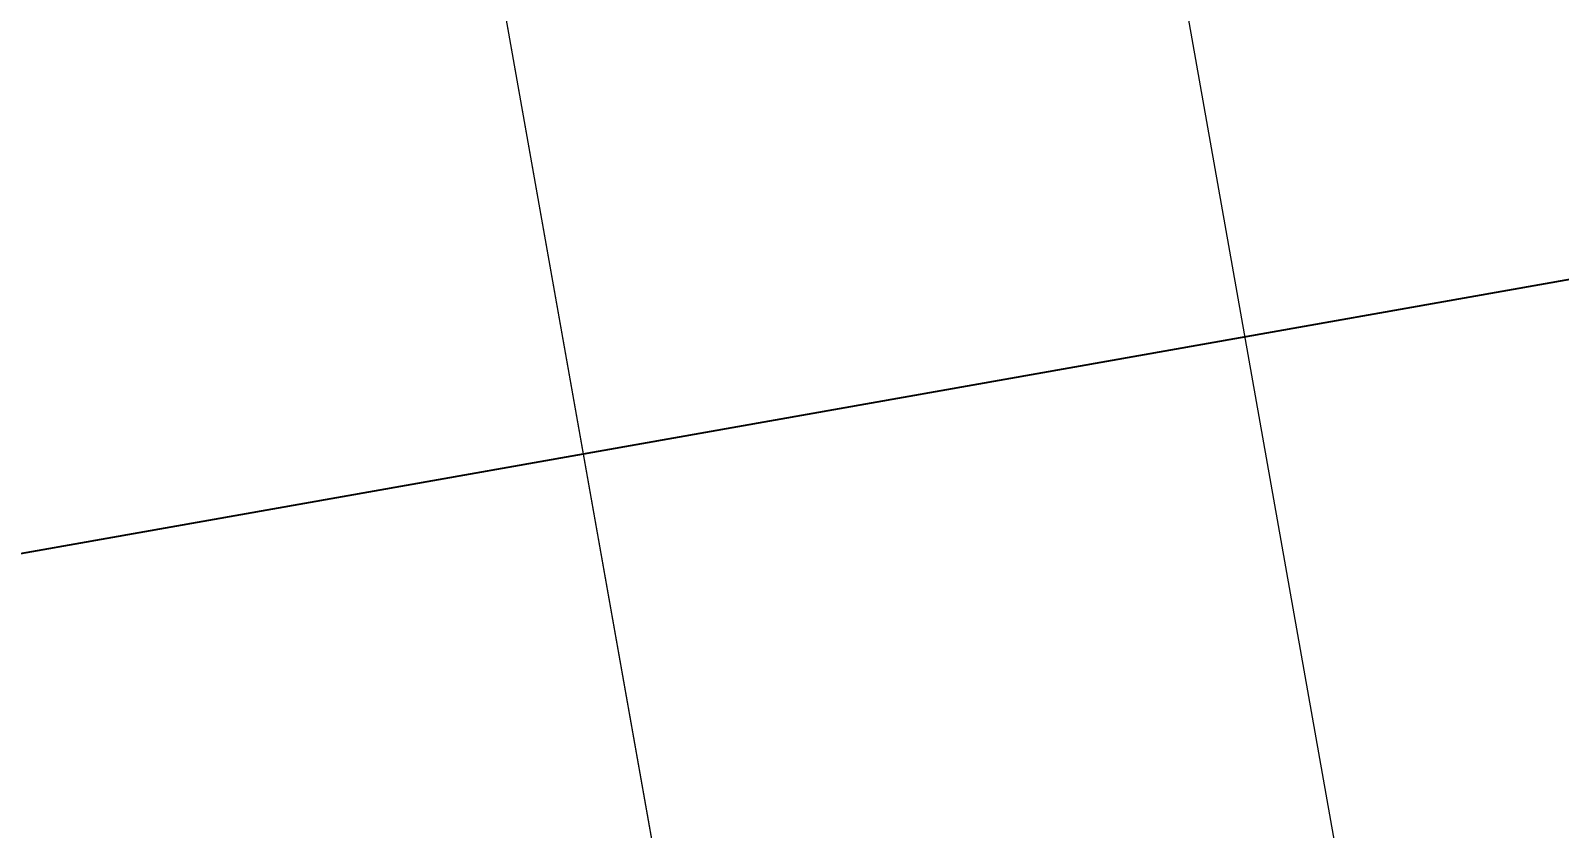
# Model space of a CAD drawing. Header units: millimetres. Extents: x -65527 to 8894748, y -37603 to 223697.
# Drawn here: x -29323.624 to -29319.187, y 101542.14 to 101544.457 of the extents above; entities that cross this region are included whole.
import ezdxf
from ezdxf import colors
from ezdxf.entities.mleader import LeaderData, LeaderLine
from ezdxf.math import Vec2, Vec3

# ---------------------------------------------------------------- set-up
doc = ezdxf.new("R2010")
doc.units = ezdxf.units.MM
doc.header["$LTSCALE"] = 10
doc.layers.add('АР_Перегородки витражные', color=152, linetype='Continuous', lineweight=13)
doc.layers.add('Архитектура', color=251, linetype='Continuous')
doc.styles.add('ISOCPEUR', font='isocpeur.ttf', dxfattribs={"width": 0.7})

# ---------------------------------------------------------------- blocks, each defined once
blk = doc.blocks.new('стойка витр.')
at = {"lineweight": 0, "ltscale": 100, "transparency": 33554687}
blk.add_lwpolyline([(-3.9536, -35.6512), (88.6152, -0.5483), (89.1814, 0.7095), (67.1847, 58.7163)], dxfattribs=at)
blk.add_lwpolyline([(63.8118, 56.2637), (85.0735, 0.1949), (10.6309, -28.0344), (-10.6309, 28.0344)], close=True, dxfattribs=at)
blk = doc.blocks.new('A$Cae753e6d')
at = {"color": 5, "lineweight": 0, "ltscale": 100, "transparency": 33554687}
blk.add_lwpolyline([(19.9177, -54.7303), (0.9417, 42.435), (-0.2025, 43.2054), (-61.0897, 31.3143)], dxfattribs=at)
blk.add_lwpolyline([(-59.2415, 27.5758), (-0.3886, 39.0696), (14.8717, -39.0696), (-43.9812, -50.5633)], close=True, dxfattribs=at)
at = {"layer": 'АР_Перегородки витражные', "rotation": 80.28340479355269}
blk.add_blockref('стойка витр.', (-14.5548, -44.8164), dxfattribs=at)
blk = doc.blocks.new('A$Cec9b444d')
at = {"color": 241, "ltscale": 100, "true_color": 0xf7abae, "rotation": 359}
blk.add_blockref('A$Cae753e6d', (-263.6037, -6176.9291), dxfattribs=at)
blk = doc.blocks.new('_DOTSMALL')
at = {"color": 0, "linetype": 'ByBlock', "const_width": 0.5}
blk.add_lwpolyline([(-0.0625, 0, 1), (0.0625, 0, 1)], format="xyb", close=True, dxfattribs=at)

msp = doc.modelspace()

# ---------------------------------------------------------------- linework, layer by layer
at = {"layer": 'Архитектура', "lineweight": 25, "transparency": 33554684}
msp.add_lwpolyline([(-29327.4816, 101541.2694), (-29326.6914, 101542.4), (-29304.0721, 101546.409), (-29302.9415, 101545.6188), (-29297.7497, 101516.3263)], dxfattribs=at)
msp.add_lwpolyline([(-29327.4816, 101541.2694), (-29326.6914, 101542.4), (-29304.0721, 101546.409), (-29302.9415, 101545.6188), (-29297.7497, 101516.3263)], dxfattribs=at)
msp.add_lwpolyline([(-29327.4816, 101541.2694), (-29326.6914, 101542.4), (-29304.0721, 101546.409), (-29302.9415, 101545.6188), (-29297.7497, 101516.3263)], dxfattribs=at)
msp.add_lwpolyline([(-29327.4816, 101541.2694), (-29326.6914, 101542.4), (-29304.0721, 101546.409), (-29302.9415, 101545.6188), (-29297.7497, 101516.3263)], dxfattribs=at)
msp.add_lwpolyline([(-29327.4816, 101541.2694), (-29326.6914, 101542.4), (-29304.0721, 101546.409), (-29302.9415, 101545.6188), (-29297.7497, 101516.3263)], dxfattribs=at)
msp.add_lwpolyline([(-29327.4816, 101541.2694), (-29326.6914, 101542.4), (-29304.0721, 101546.409), (-29302.9415, 101545.6188), (-29297.7497, 101516.3263)], dxfattribs=at)
msp.add_lwpolyline([(-29327.4816, 101541.2694), (-29326.6914, 101542.4), (-29304.0721, 101546.409), (-29302.9415, 101545.6188), (-29297.7497, 101516.3263)], dxfattribs=at)
msp.add_lwpolyline([(-29327.4816, 101541.2694), (-29326.6914, 101542.4), (-29304.0721, 101546.409), (-29302.9415, 101545.6188), (-29297.7497, 101516.3263)], dxfattribs=at)
msp.add_lwpolyline([(-29327.4816, 101541.2694), (-29326.6914, 101542.4), (-29304.0721, 101546.409), (-29302.9415, 101545.6188), (-29297.7497, 101516.3263)], dxfattribs=at)
msp.add_lwpolyline([(-29327.4816, 101541.2694), (-29326.6914, 101542.4), (-29304.0721, 101546.409), (-29302.9415, 101545.6188), (-29297.7497, 101516.3263)], dxfattribs=at)
msp.add_lwpolyline([(-29327.4816, 101541.2694), (-29326.6914, 101542.4), (-29304.0721, 101546.409), (-29302.9415, 101545.6188), (-29297.7497, 101516.3263)], dxfattribs=at)
msp.add_lwpolyline([(-29327.4816, 101541.2694), (-29326.6914, 101542.4), (-29304.0721, 101546.409), (-29302.9415, 101545.6188), (-29297.7497, 101516.3263)], dxfattribs=at)
msp.add_lwpolyline([(-29327.4816, 101541.2694), (-29326.6914, 101542.4), (-29304.0721, 101546.409), (-29302.9415, 101545.6188), (-29297.7497, 101516.3263)], dxfattribs=at)
msp.add_lwpolyline([(-29327.4816, 101541.2694), (-29326.6914, 101542.4), (-29304.0721, 101546.409), (-29302.9415, 101545.6188), (-29297.7497, 101516.3263)], dxfattribs=at)
msp.add_lwpolyline([(-29327.4816, 101541.2694), (-29326.6914, 101542.4), (-29304.0721, 101546.409), (-29302.9415, 101545.6188), (-29297.7497, 101516.3263)], dxfattribs=at)
msp.add_lwpolyline([(-29327.4816, 101541.2694), (-29326.6914, 101542.4), (-29304.0721, 101546.409), (-29302.9415, 101545.6188), (-29297.7497, 101516.3263)], dxfattribs=at)
msp.add_lwpolyline([(-29327.4816, 101541.2694), (-29326.6914, 101542.4), (-29304.0721, 101546.409), (-29302.9415, 101545.6188), (-29297.7497, 101516.3263)], dxfattribs=at)
msp.add_lwpolyline([(-29327.4816, 101541.2694), (-29326.6914, 101542.4), (-29304.0721, 101546.409), (-29302.9415, 101545.6188), (-29297.7497, 101516.3263)], dxfattribs=at)
msp.add_lwpolyline([(-29327.4816, 101541.2694), (-29326.6914, 101542.4), (-29304.0721, 101546.409), (-29302.9415, 101545.6188), (-29297.7497, 101516.3263)], dxfattribs=at)
msp.add_lwpolyline([(-29327.4816, 101541.2694), (-29326.6914, 101542.4), (-29304.0721, 101546.409), (-29302.9415, 101545.6188), (-29297.7497, 101516.3263)], dxfattribs=at)
msp.add_lwpolyline([(-29327.4816, 101541.2694), (-29326.6914, 101542.4), (-29304.0721, 101546.409), (-29302.9415, 101545.6188), (-29297.7497, 101516.3263)], dxfattribs=at)
msp.add_lwpolyline([(-29327.4816, 101541.2694), (-29326.6914, 101542.4), (-29304.0721, 101546.409), (-29302.9415, 101545.6188), (-29297.7497, 101516.3263)], dxfattribs=at)
msp.add_lwpolyline([(-29327.4816, 101541.2694), (-29326.6914, 101542.4), (-29304.0721, 101546.409), (-29302.9415, 101545.6188), (-29297.7497, 101516.3263)], dxfattribs=at)
msp.add_lwpolyline([(-29327.4816, 101541.2694), (-29326.6914, 101542.4), (-29304.0721, 101546.409), (-29302.9415, 101545.6188), (-29297.7497, 101516.3263)], dxfattribs=at)
msp.add_lwpolyline([(-29327.4816, 101541.2694), (-29326.6914, 101542.4), (-29304.0721, 101546.409), (-29302.9415, 101545.6188), (-29297.7497, 101516.3263)], dxfattribs=at)
msp.add_lwpolyline([(-29327.4816, 101541.2694), (-29326.6914, 101542.4), (-29304.0721, 101546.409), (-29302.9415, 101545.6188), (-29297.7497, 101516.3263)], dxfattribs=at)
msp.add_lwpolyline([(-29327.4816, 101541.2694), (-29326.6914, 101542.4), (-29304.0721, 101546.409), (-29302.9415, 101545.6188), (-29297.7497, 101516.3263)], dxfattribs=at)
msp.add_lwpolyline([(-29327.4816, 101541.2694), (-29326.6914, 101542.4), (-29304.0721, 101546.409), (-29302.9415, 101545.6188), (-29297.7497, 101516.3263)], dxfattribs=at)
msp.add_lwpolyline([(-29327.4816, 101541.2694), (-29326.6914, 101542.4), (-29304.0721, 101546.409), (-29302.9415, 101545.6188), (-29297.7497, 101516.3263)], dxfattribs=at)
msp.add_lwpolyline([(-29327.4816, 101541.2694), (-29326.6914, 101542.4), (-29304.0721, 101546.409), (-29302.9415, 101545.6188), (-29297.7497, 101516.3263)], dxfattribs=at)
msp.add_lwpolyline([(-29327.4816, 101541.2694), (-29326.6914, 101542.4), (-29304.0721, 101546.409), (-29302.9415, 101545.6188), (-29297.7497, 101516.3263)], dxfattribs=at)
msp.add_lwpolyline([(-29327.4816, 101541.2694), (-29326.6914, 101542.4), (-29304.0721, 101546.409), (-29302.9415, 101545.6188), (-29297.7497, 101516.3263)], dxfattribs=at)
msp.add_lwpolyline([(-29327.4816, 101541.2694), (-29326.6914, 101542.4), (-29304.0721, 101546.409), (-29302.9415, 101545.6188), (-29297.7497, 101516.3263)], dxfattribs=at)
msp.add_lwpolyline([(-29327.4816, 101541.2694), (-29326.6914, 101542.4), (-29304.0721, 101546.409), (-29302.9415, 101545.6188), (-29297.7497, 101516.3263)], dxfattribs=at)
msp.add_lwpolyline([(-29327.4816, 101541.2694), (-29326.6914, 101542.4), (-29304.0721, 101546.409), (-29302.9415, 101545.6188), (-29297.7497, 101516.3263)], dxfattribs=at)
msp.add_lwpolyline([(-29327.4816, 101541.2694), (-29326.6914, 101542.4), (-29304.0721, 101546.409), (-29302.9415, 101545.6188), (-29297.7497, 101516.3263)], dxfattribs=at)
msp.add_lwpolyline([(-29327.4816, 101541.2694), (-29326.6914, 101542.4), (-29304.0721, 101546.409), (-29302.9415, 101545.6188), (-29297.7497, 101516.3263)], dxfattribs=at)
msp.add_lwpolyline([(-29327.4816, 101541.2694), (-29326.6914, 101542.4), (-29304.0721, 101546.409), (-29302.9415, 101545.6188), (-29297.7497, 101516.3263)], dxfattribs=at)
msp.add_lwpolyline([(-29327.4816, 101541.2694), (-29326.6914, 101542.4), (-29304.0721, 101546.409), (-29302.9415, 101545.6188), (-29297.7497, 101516.3263)], dxfattribs=at)
msp.add_lwpolyline([(-29327.4816, 101541.2694), (-29326.6914, 101542.4), (-29304.0721, 101546.409), (-29302.9415, 101545.6188), (-29297.7497, 101516.3263)], dxfattribs=at)
msp.add_lwpolyline([(-29327.4816, 101541.2694), (-29326.6914, 101542.4), (-29304.0721, 101546.409), (-29302.9415, 101545.6188), (-29297.7497, 101516.3263)], dxfattribs=at)
msp.add_lwpolyline([(-29327.4816, 101541.2694), (-29326.6914, 101542.4), (-29304.0721, 101546.409), (-29302.9415, 101545.6188), (-29297.7497, 101516.3263)], dxfattribs=at)
msp.add_lwpolyline([(-29327.4816, 101541.2694), (-29326.6914, 101542.4), (-29304.0721, 101546.409), (-29302.9415, 101545.6188), (-29297.7497, 101516.3263)], dxfattribs=at)
msp.add_lwpolyline([(-29327.4816, 101541.2694), (-29326.6914, 101542.4), (-29304.0721, 101546.409), (-29302.9415, 101545.6188), (-29297.7497, 101516.3263)], dxfattribs=at)
msp.add_lwpolyline([(-29327.4816, 101541.2694), (-29326.6914, 101542.4), (-29304.0721, 101546.409), (-29302.9415, 101545.6188), (-29297.7497, 101516.3263)], dxfattribs=at)
msp.add_lwpolyline([(-29327.4816, 101541.2694), (-29326.6914, 101542.4), (-29304.0721, 101546.409), (-29302.9415, 101545.6188), (-29297.7497, 101516.3263)], dxfattribs=at)
msp.add_lwpolyline([(-29327.4816, 101541.2694), (-29326.6914, 101542.4), (-29304.0721, 101546.409), (-29302.9415, 101545.6188), (-29297.7497, 101516.3263)], dxfattribs=at)
msp.add_lwpolyline([(-29327.4816, 101541.2694), (-29326.6914, 101542.4), (-29304.0721, 101546.409), (-29302.9415, 101545.6188), (-29297.7497, 101516.3263)], dxfattribs=at)
msp.add_lwpolyline([(-29327.4816, 101541.2694), (-29326.6914, 101542.4), (-29304.0721, 101546.409), (-29302.9415, 101545.6188), (-29297.7497, 101516.3263)], dxfattribs=at)
msp.add_lwpolyline([(-29327.4816, 101541.2694), (-29326.6914, 101542.4), (-29304.0721, 101546.409), (-29302.9415, 101545.6188), (-29297.7497, 101516.3263)], dxfattribs=at)
msp.add_lwpolyline([(-29327.4816, 101541.2694), (-29326.6914, 101542.4), (-29304.0721, 101546.409), (-29302.9415, 101545.6188), (-29297.7497, 101516.3263)], dxfattribs=at)
msp.add_lwpolyline([(-29327.4816, 101541.2694), (-29326.6914, 101542.4), (-29304.0721, 101546.409), (-29302.9415, 101545.6188), (-29297.7497, 101516.3263)], dxfattribs=at)
msp.add_lwpolyline([(-29327.4816, 101541.2694), (-29326.6914, 101542.4), (-29304.0721, 101546.409), (-29302.9415, 101545.6188), (-29297.7497, 101516.3263)], dxfattribs=at)
msp.add_lwpolyline([(-29327.4816, 101541.2694), (-29326.6914, 101542.4), (-29304.0721, 101546.409), (-29302.9415, 101545.6188), (-29297.7497, 101516.3263)], dxfattribs=at)
msp.add_lwpolyline([(-29327.4816, 101541.2694), (-29326.6914, 101542.4), (-29304.0721, 101546.409), (-29302.9415, 101545.6188), (-29297.7497, 101516.3263)], dxfattribs=at)
msp.add_lwpolyline([(-29327.4816, 101541.2694), (-29326.6914, 101542.4), (-29304.0721, 101546.409), (-29302.9415, 101545.6188), (-29297.7497, 101516.3263)], dxfattribs=at)
msp.add_lwpolyline([(-29327.4816, 101541.2694), (-29326.6914, 101542.4), (-29304.0721, 101546.409), (-29302.9415, 101545.6188), (-29297.7497, 101516.3263)], dxfattribs=at)
msp.add_lwpolyline([(-29327.4816, 101541.2694), (-29326.6914, 101542.4), (-29304.0721, 101546.409), (-29302.9415, 101545.6188), (-29297.7497, 101516.3263)], dxfattribs=at)
msp.add_lwpolyline([(-29327.4816, 101541.2694), (-29326.6914, 101542.4), (-29304.0721, 101546.409), (-29302.9415, 101545.6188), (-29297.7497, 101516.3263)], dxfattribs=at)
msp.add_lwpolyline([(-29327.4816, 101541.2694), (-29326.6914, 101542.4), (-29304.0721, 101546.409), (-29302.9415, 101545.6188), (-29297.7497, 101516.3263)], dxfattribs=at)
msp.add_lwpolyline([(-29327.4816, 101541.2694), (-29326.6914, 101542.4), (-29304.0721, 101546.409), (-29302.9415, 101545.6188), (-29297.7497, 101516.3263)], dxfattribs=at)
msp.add_lwpolyline([(-29327.4816, 101541.2694), (-29326.6914, 101542.4), (-29304.0721, 101546.409), (-29302.9415, 101545.6188), (-29297.7497, 101516.3263)], dxfattribs=at)
msp.add_lwpolyline([(-29327.4816, 101541.2694), (-29326.6914, 101542.4), (-29304.0721, 101546.409), (-29302.9415, 101545.6188), (-29297.7497, 101516.3263)], dxfattribs=at)
msp.add_lwpolyline([(-29327.4816, 101541.2694), (-29326.6914, 101542.4), (-29304.0721, 101546.409), (-29302.9415, 101545.6188), (-29297.7497, 101516.3263)], dxfattribs=at)
msp.add_lwpolyline([(-29327.4816, 101541.2694), (-29326.6914, 101542.4), (-29304.0721, 101546.409), (-29302.9415, 101545.6188), (-29297.7497, 101516.3263)], dxfattribs=at)
msp.add_lwpolyline([(-29327.4816, 101541.2694), (-29326.6914, 101542.4), (-29304.0721, 101546.409), (-29302.9415, 101545.6188), (-29297.7497, 101516.3263)], dxfattribs=at)
msp.add_lwpolyline([(-29327.4816, 101541.2694), (-29326.6914, 101542.4), (-29304.0721, 101546.409), (-29302.9415, 101545.6188), (-29297.7497, 101516.3263)], dxfattribs=at)
msp.add_lwpolyline([(-29327.4816, 101541.2694), (-29326.6914, 101542.4), (-29304.0721, 101546.409), (-29302.9415, 101545.6188), (-29297.7497, 101516.3263)], dxfattribs=at)
msp.add_lwpolyline([(-29327.4816, 101541.2694), (-29326.6914, 101542.4), (-29304.0721, 101546.409), (-29302.9415, 101545.6188), (-29297.7497, 101516.3263)], dxfattribs=at)
msp.add_lwpolyline([(-29327.4816, 101541.2694), (-29326.6914, 101542.4), (-29304.0721, 101546.409), (-29302.9415, 101545.6188), (-29297.7497, 101516.3263)], dxfattribs=at)
msp.add_lwpolyline([(-29327.4816, 101541.2694), (-29326.6914, 101542.4), (-29304.0721, 101546.409), (-29302.9415, 101545.6188), (-29297.7497, 101516.3263)], dxfattribs=at)
msp.add_lwpolyline([(-29327.4816, 101541.2694), (-29326.6914, 101542.4), (-29304.0721, 101546.409), (-29302.9415, 101545.6188), (-29297.7497, 101516.3263)], dxfattribs=at)
msp.add_lwpolyline([(-29327.4816, 101541.2694), (-29326.6914, 101542.4), (-29304.0721, 101546.409), (-29302.9415, 101545.6188), (-29297.7497, 101516.3263)], dxfattribs=at)
msp.add_lwpolyline([(-29327.4816, 101541.2694), (-29326.6914, 101542.4), (-29304.0721, 101546.409), (-29302.9415, 101545.6188), (-29297.7497, 101516.3263)], dxfattribs=at)
msp.add_lwpolyline([(-29327.4816, 101541.2694), (-29326.6914, 101542.4), (-29304.0721, 101546.409), (-29302.9415, 101545.6188), (-29297.7497, 101516.3263)], dxfattribs=at)
msp.add_lwpolyline([(-29327.4816, 101541.2694), (-29326.6914, 101542.4), (-29304.0721, 101546.409), (-29302.9415, 101545.6188), (-29297.7497, 101516.3263)], dxfattribs=at)
msp.add_lwpolyline([(-29327.4816, 101541.2694), (-29326.6914, 101542.4), (-29304.0721, 101546.409), (-29302.9415, 101545.6188), (-29297.7497, 101516.3263)], dxfattribs=at)
msp.add_lwpolyline([(-29327.4816, 101541.2694), (-29326.6914, 101542.4), (-29304.0721, 101546.409), (-29302.9415, 101545.6188), (-29297.7497, 101516.3263)], dxfattribs=at)
msp.add_lwpolyline([(-29327.4816, 101541.2694), (-29326.6914, 101542.4), (-29304.0721, 101546.409), (-29302.9415, 101545.6188), (-29297.7497, 101516.3263)], dxfattribs=at)
msp.add_lwpolyline([(-29327.4816, 101541.2694), (-29326.6914, 101542.4), (-29304.0721, 101546.409), (-29302.9415, 101545.6188), (-29297.7497, 101516.3263)], dxfattribs=at)
msp.add_lwpolyline([(-29327.4816, 101541.2694), (-29326.6914, 101542.4), (-29304.0721, 101546.409), (-29302.9415, 101545.6188), (-29297.7497, 101516.3263)], dxfattribs=at)
msp.add_lwpolyline([(-29327.4816, 101541.2694), (-29326.6914, 101542.4), (-29304.0721, 101546.409), (-29302.9415, 101545.6188), (-29297.7497, 101516.3263)], dxfattribs=at)
msp.add_lwpolyline([(-29327.4816, 101541.2694), (-29326.6914, 101542.4), (-29304.0721, 101546.409), (-29302.9415, 101545.6188), (-29297.7497, 101516.3263)], dxfattribs=at)
msp.add_lwpolyline([(-29327.4816, 101541.2694), (-29326.6914, 101542.4), (-29304.0721, 101546.409), (-29302.9415, 101545.6188), (-29297.7497, 101516.3263)], dxfattribs=at)
msp.add_lwpolyline([(-29327.4816, 101541.2694), (-29326.6914, 101542.4), (-29304.0721, 101546.409), (-29302.9415, 101545.6188), (-29297.7497, 101516.3263)], dxfattribs=at)
msp.add_lwpolyline([(-29327.4816, 101541.2694), (-29326.6914, 101542.4), (-29304.0721, 101546.409), (-29302.9415, 101545.6188), (-29297.7497, 101516.3263)], dxfattribs=at)
msp.add_lwpolyline([(-29327.4816, 101541.2694), (-29326.6914, 101542.4), (-29304.0721, 101546.409), (-29302.9415, 101545.6188), (-29297.7497, 101516.3263)], dxfattribs=at)
msp.add_lwpolyline([(-29327.4816, 101541.2694), (-29326.6914, 101542.4), (-29304.0721, 101546.409), (-29302.9415, 101545.6188), (-29297.7497, 101516.3263)], dxfattribs=at)
msp.add_lwpolyline([(-29327.4816, 101541.2694), (-29326.6914, 101542.4), (-29304.0721, 101546.409), (-29302.9415, 101545.6188), (-29297.7497, 101516.3263)], dxfattribs=at)
msp.add_lwpolyline([(-29327.4816, 101541.2694), (-29326.6914, 101542.4), (-29304.0721, 101546.409), (-29302.9415, 101545.6188), (-29297.7497, 101516.3263)], dxfattribs=at)
msp.add_lwpolyline([(-29327.4816, 101541.2694), (-29326.6914, 101542.4), (-29304.0721, 101546.409), (-29302.9415, 101545.6188), (-29297.7497, 101516.3263)], dxfattribs=at)
msp.add_lwpolyline([(-29327.4816, 101541.2694), (-29326.6914, 101542.4), (-29304.0721, 101546.409), (-29302.9415, 101545.6188), (-29297.7497, 101516.3263)], dxfattribs=at)
msp.add_lwpolyline([(-29327.4816, 101541.2694), (-29326.6914, 101542.4), (-29304.0721, 101546.409), (-29302.9415, 101545.6188), (-29297.7497, 101516.3263)], dxfattribs=at)
msp.add_lwpolyline([(-29327.4816, 101541.2694), (-29326.6914, 101542.4), (-29304.0721, 101546.409), (-29302.9415, 101545.6188), (-29297.7497, 101516.3263)], dxfattribs=at)
msp.add_lwpolyline([(-29327.4816, 101541.2694), (-29326.6914, 101542.4), (-29304.0721, 101546.409), (-29302.9415, 101545.6188), (-29297.7497, 101516.3263)], dxfattribs=at)
msp.add_lwpolyline([(-29327.4816, 101541.2694), (-29326.6914, 101542.4), (-29304.0721, 101546.409), (-29302.9415, 101545.6188), (-29297.7497, 101516.3263)], dxfattribs=at)
msp.add_lwpolyline([(-29327.4816, 101541.2694), (-29326.6914, 101542.4), (-29304.0721, 101546.409), (-29302.9415, 101545.6188), (-29297.7497, 101516.3263)], dxfattribs=at)
msp.add_lwpolyline([(-29327.4816, 101541.2694), (-29326.6914, 101542.4), (-29304.0721, 101546.409), (-29302.9415, 101545.6188), (-29297.7497, 101516.3263)], dxfattribs=at)
msp.add_lwpolyline([(-29327.4816, 101541.2694), (-29326.6914, 101542.4), (-29304.0721, 101546.409), (-29302.9415, 101545.6188), (-29297.7497, 101516.3263)], dxfattribs=at)
msp.add_lwpolyline([(-29327.4816, 101541.2694), (-29326.6914, 101542.4), (-29304.0721, 101546.409), (-29302.9415, 101545.6188), (-29297.7497, 101516.3263)], dxfattribs=at)
msp.add_lwpolyline([(-29327.4816, 101541.2694), (-29326.6914, 101542.4), (-29304.0721, 101546.409), (-29302.9415, 101545.6188), (-29297.7497, 101516.3263)], dxfattribs=at)
msp.add_lwpolyline([(-29327.4816, 101541.2694), (-29326.6914, 101542.4), (-29304.0721, 101546.409), (-29302.9415, 101545.6188), (-29297.7497, 101516.3263)], dxfattribs=at)
msp.add_lwpolyline([(-29327.4816, 101541.2694), (-29326.6914, 101542.4), (-29304.0721, 101546.409), (-29302.9415, 101545.6188), (-29297.7497, 101516.3263)], dxfattribs=at)
msp.add_lwpolyline([(-29327.4816, 101541.2694), (-29326.6914, 101542.4), (-29304.0721, 101546.409), (-29302.9415, 101545.6188), (-29297.7497, 101516.3263)], dxfattribs=at)
msp.add_lwpolyline([(-29327.4816, 101541.2694), (-29326.6914, 101542.4), (-29304.0721, 101546.409), (-29302.9415, 101545.6188), (-29297.7497, 101516.3263)], dxfattribs=at)
msp.add_lwpolyline([(-29327.4816, 101541.2694), (-29326.6914, 101542.4), (-29304.0721, 101546.409), (-29302.9415, 101545.6188), (-29297.7497, 101516.3263)], dxfattribs=at)
msp.add_lwpolyline([(-29327.4816, 101541.2694), (-29326.6914, 101542.4), (-29304.0721, 101546.409), (-29302.9415, 101545.6188), (-29297.7497, 101516.3263)], dxfattribs=at)
msp.add_lwpolyline([(-29327.4816, 101541.2694), (-29326.6914, 101542.4), (-29304.0721, 101546.409), (-29302.9415, 101545.6188), (-29297.7497, 101516.3263)], dxfattribs=at)
msp.add_lwpolyline([(-29327.4816, 101541.2694), (-29326.6914, 101542.4), (-29304.0721, 101546.409), (-29302.9415, 101545.6188), (-29297.7497, 101516.3263)], dxfattribs=at)
msp.add_lwpolyline([(-29327.4816, 101541.2694), (-29326.6914, 101542.4), (-29304.0721, 101546.409), (-29302.9415, 101545.6188), (-29297.7497, 101516.3263)], dxfattribs=at)
msp.add_lwpolyline([(-29327.4816, 101541.2694), (-29326.6914, 101542.4), (-29304.0721, 101546.409), (-29302.9415, 101545.6188), (-29297.7497, 101516.3263)], dxfattribs=at)
msp.add_lwpolyline([(-29327.4816, 101541.2694), (-29326.6914, 101542.4), (-29304.0721, 101546.409), (-29302.9415, 101545.6188), (-29297.7497, 101516.3263)], dxfattribs=at)
msp.add_lwpolyline([(-29327.4816, 101541.2694), (-29326.6914, 101542.4), (-29304.0721, 101546.409), (-29302.9415, 101545.6188), (-29297.7497, 101516.3263)], dxfattribs=at)
msp.add_lwpolyline([(-29327.4816, 101541.2694), (-29326.6914, 101542.4), (-29304.0721, 101546.409), (-29302.9415, 101545.6188), (-29297.7497, 101516.3263)], dxfattribs=at)
msp.add_lwpolyline([(-29327.4816, 101541.2694), (-29326.6914, 101542.4), (-29304.0721, 101546.409), (-29302.9415, 101545.6188), (-29297.7497, 101516.3263)], dxfattribs=at)
msp.add_lwpolyline([(-29327.4816, 101541.2694), (-29326.6914, 101542.4), (-29304.0721, 101546.409), (-29302.9415, 101545.6188), (-29297.7497, 101516.3263)], dxfattribs=at)
msp.add_lwpolyline([(-29327.4816, 101541.2694), (-29326.6914, 101542.4), (-29304.0721, 101546.409), (-29302.9415, 101545.6188), (-29297.7497, 101516.3263)], dxfattribs=at)
msp.add_lwpolyline([(-29327.4816, 101541.2694), (-29326.6914, 101542.4), (-29304.0721, 101546.409), (-29302.9415, 101545.6188), (-29297.7497, 101516.3263)], dxfattribs=at)
msp.add_lwpolyline([(-29327.4816, 101541.2694), (-29326.6914, 101542.4), (-29304.0721, 101546.409), (-29302.9415, 101545.6188), (-29297.7497, 101516.3263)], dxfattribs=at)
msp.add_lwpolyline([(-29327.4816, 101541.2694), (-29326.6914, 101542.4), (-29304.0721, 101546.409), (-29302.9415, 101545.6188), (-29297.7497, 101516.3263)], dxfattribs=at)
msp.add_lwpolyline([(-29327.4816, 101541.2694), (-29326.6914, 101542.4), (-29304.0721, 101546.409), (-29302.9415, 101545.6188), (-29297.7497, 101516.3263)], dxfattribs=at)
msp.add_lwpolyline([(-29327.4816, 101541.2694), (-29326.6914, 101542.4), (-29304.0721, 101546.409), (-29302.9415, 101545.6188), (-29297.7497, 101516.3263)], dxfattribs=at)
msp.add_lwpolyline([(-29327.4816, 101541.2694), (-29326.6914, 101542.4), (-29304.0721, 101546.409), (-29302.9415, 101545.6188), (-29297.7497, 101516.3263)], dxfattribs=at)
msp.add_lwpolyline([(-29327.4816, 101541.2694), (-29326.6914, 101542.4), (-29304.0721, 101546.409), (-29302.9415, 101545.6188), (-29297.7497, 101516.3263)], dxfattribs=at)
msp.add_lwpolyline([(-29327.4816, 101541.2694), (-29326.6914, 101542.4), (-29304.0721, 101546.409), (-29302.9415, 101545.6188), (-29297.7497, 101516.3263)], dxfattribs=at)
msp.add_lwpolyline([(-29327.4816, 101541.2694), (-29326.6914, 101542.4), (-29304.0721, 101546.409), (-29302.9415, 101545.6188), (-29297.7497, 101516.3263)], dxfattribs=at)
msp.add_lwpolyline([(-29327.4816, 101541.2694), (-29326.6914, 101542.4), (-29304.0721, 101546.409), (-29302.9415, 101545.6188), (-29297.7497, 101516.3263)], dxfattribs=at)
msp.add_lwpolyline([(-29327.4816, 101541.2694), (-29326.6914, 101542.4), (-29304.0721, 101546.409), (-29302.9415, 101545.6188), (-29297.7497, 101516.3263)], dxfattribs=at)
msp.add_lwpolyline([(-29327.4816, 101541.2694), (-29326.6914, 101542.4), (-29304.0721, 101546.409), (-29302.9415, 101545.6188), (-29297.7497, 101516.3263)], dxfattribs=at)
msp.add_lwpolyline([(-29327.4816, 101541.2694), (-29326.6914, 101542.4), (-29304.0721, 101546.409), (-29302.9415, 101545.6188), (-29297.7497, 101516.3263)], dxfattribs=at)
msp.add_lwpolyline([(-29327.4816, 101541.2694), (-29326.6914, 101542.4), (-29304.0721, 101546.409), (-29302.9415, 101545.6188), (-29297.7497, 101516.3263)], dxfattribs=at)
msp.add_lwpolyline([(-29327.4816, 101541.2694), (-29326.6914, 101542.4), (-29304.0721, 101546.409), (-29302.9415, 101545.6188), (-29297.7497, 101516.3263)], dxfattribs=at)
msp.add_lwpolyline([(-29327.4816, 101541.2694), (-29326.6914, 101542.4), (-29304.0721, 101546.409), (-29302.9415, 101545.6188), (-29297.7497, 101516.3263)], dxfattribs=at)
msp.add_lwpolyline([(-29327.4816, 101541.2694), (-29326.6914, 101542.4), (-29304.0721, 101546.409), (-29302.9415, 101545.6188), (-29297.7497, 101516.3263)], dxfattribs=at)
msp.add_lwpolyline([(-29327.4816, 101541.2694), (-29326.6914, 101542.4), (-29304.0721, 101546.409), (-29302.9415, 101545.6188), (-29297.7497, 101516.3263)], dxfattribs=at)
msp.add_lwpolyline([(-29327.4816, 101541.2694), (-29326.6914, 101542.4), (-29304.0721, 101546.409), (-29302.9415, 101545.6188), (-29297.7497, 101516.3263)], dxfattribs=at)
msp.add_lwpolyline([(-29327.4816, 101541.2694), (-29326.6914, 101542.4), (-29304.0721, 101546.409), (-29302.9415, 101545.6188), (-29297.7497, 101516.3263)], dxfattribs=at)
msp.add_lwpolyline([(-29327.4816, 101541.2694), (-29326.6914, 101542.4), (-29304.0721, 101546.409), (-29302.9415, 101545.6188), (-29297.7497, 101516.3263)], dxfattribs=at)
msp.add_lwpolyline([(-29327.4816, 101541.2694), (-29326.6914, 101542.4), (-29304.0721, 101546.409), (-29302.9415, 101545.6188), (-29297.7497, 101516.3263)], dxfattribs=at)
msp.add_lwpolyline([(-29327.4816, 101541.2694), (-29326.6914, 101542.4), (-29304.0721, 101546.409), (-29302.9415, 101545.6188), (-29297.7497, 101516.3263)], dxfattribs=at)
msp.add_lwpolyline([(-29327.4816, 101541.2694), (-29326.6914, 101542.4), (-29304.0721, 101546.409), (-29302.9415, 101545.6188), (-29297.7497, 101516.3263)], dxfattribs=at)
msp.add_lwpolyline([(-29327.4816, 101541.2694), (-29326.6914, 101542.4), (-29304.0721, 101546.409), (-29302.9415, 101545.6188), (-29297.7497, 101516.3263)], dxfattribs=at)
msp.add_lwpolyline([(-29327.4816, 101541.2694), (-29326.6914, 101542.4), (-29304.0721, 101546.409), (-29302.9415, 101545.6188), (-29297.7497, 101516.3263)], dxfattribs=at)
msp.add_lwpolyline([(-29327.4816, 101541.2694), (-29326.6914, 101542.4), (-29304.0721, 101546.409), (-29302.9415, 101545.6188), (-29297.7497, 101516.3263)], dxfattribs=at)
msp.add_lwpolyline([(-29327.4816, 101541.2694), (-29326.6914, 101542.4), (-29304.0721, 101546.409), (-29302.9415, 101545.6188), (-29297.7497, 101516.3263)], dxfattribs=at)
msp.add_lwpolyline([(-29327.4816, 101541.2694), (-29326.6914, 101542.4), (-29304.0721, 101546.409), (-29302.9415, 101545.6188), (-29297.7497, 101516.3263)], dxfattribs=at)
msp.add_lwpolyline([(-29327.4816, 101541.2694), (-29326.6914, 101542.4), (-29304.0721, 101546.409), (-29302.9415, 101545.6188), (-29297.7497, 101516.3263)], dxfattribs=at)
msp.add_lwpolyline([(-29327.4816, 101541.2694), (-29326.6914, 101542.4), (-29304.0721, 101546.409), (-29302.9415, 101545.6188), (-29297.7497, 101516.3263)], dxfattribs=at)
msp.add_lwpolyline([(-29327.4816, 101541.2694), (-29326.6914, 101542.4), (-29304.0721, 101546.409), (-29302.9415, 101545.6188), (-29297.7497, 101516.3263)], dxfattribs=at)
msp.add_lwpolyline([(-29327.4816, 101541.2694), (-29326.6914, 101542.4), (-29304.0721, 101546.409), (-29302.9415, 101545.6188), (-29297.7497, 101516.3263)], dxfattribs=at)
msp.add_lwpolyline([(-29327.4816, 101541.2694), (-29326.6914, 101542.4), (-29304.0721, 101546.409), (-29302.9415, 101545.6188), (-29297.7497, 101516.3263)], dxfattribs=at)
msp.add_lwpolyline([(-29327.4816, 101541.2694), (-29326.6914, 101542.4), (-29304.0721, 101546.409), (-29302.9415, 101545.6188), (-29297.7497, 101516.3263)], dxfattribs=at)
msp.add_lwpolyline([(-29327.4816, 101541.2694), (-29326.6914, 101542.4), (-29304.0721, 101546.409), (-29302.9415, 101545.6188), (-29297.7497, 101516.3263)], dxfattribs=at)
msp.add_lwpolyline([(-29327.4816, 101541.2694), (-29326.6914, 101542.4), (-29304.0721, 101546.409), (-29302.9415, 101545.6188), (-29297.7497, 101516.3263)], dxfattribs=at)
msp.add_lwpolyline([(-29327.4816, 101541.2694), (-29326.6914, 101542.4), (-29304.0721, 101546.409), (-29302.9415, 101545.6188), (-29297.7497, 101516.3263)], dxfattribs=at)
msp.add_lwpolyline([(-29327.4816, 101541.2694), (-29326.6914, 101542.4), (-29304.0721, 101546.409), (-29302.9415, 101545.6188), (-29297.7497, 101516.3263)], dxfattribs=at)
msp.add_lwpolyline([(-29327.4816, 101541.2694), (-29326.6914, 101542.4), (-29304.0721, 101546.409), (-29302.9415, 101545.6188), (-29297.7497, 101516.3263)], dxfattribs=at)
msp.add_lwpolyline([(-29327.4816, 101541.2694), (-29326.6914, 101542.4), (-29304.0721, 101546.409), (-29302.9415, 101545.6188), (-29297.7497, 101516.3263)], dxfattribs=at)
msp.add_lwpolyline([(-29327.4816, 101541.2694), (-29326.6914, 101542.4), (-29304.0721, 101546.409), (-29302.9415, 101545.6188), (-29297.7497, 101516.3263)], dxfattribs=at)
msp.add_lwpolyline([(-29327.4816, 101541.2694), (-29326.6914, 101542.4), (-29304.0721, 101546.409), (-29302.9415, 101545.6188), (-29297.7497, 101516.3263)], dxfattribs=at)
msp.add_lwpolyline([(-29327.4816, 101541.2694), (-29326.6914, 101542.4), (-29304.0721, 101546.409), (-29302.9415, 101545.6188), (-29297.7497, 101516.3263)], dxfattribs=at)
msp.add_lwpolyline([(-29327.4816, 101541.2694), (-29326.6914, 101542.4), (-29304.0721, 101546.409), (-29302.9415, 101545.6188), (-29297.7497, 101516.3263)], dxfattribs=at)
msp.add_lwpolyline([(-29327.4816, 101541.2694), (-29326.6914, 101542.4), (-29304.0721, 101546.409), (-29302.9415, 101545.6188), (-29297.7497, 101516.3263)], dxfattribs=at)
msp.add_lwpolyline([(-29327.4816, 101541.2694), (-29326.6914, 101542.4), (-29304.0721, 101546.409), (-29302.9415, 101545.6188), (-29297.7497, 101516.3263)], dxfattribs=at)
msp.add_lwpolyline([(-29327.4816, 101541.2694), (-29326.6914, 101542.4), (-29304.0721, 101546.409), (-29302.9415, 101545.6188), (-29297.7497, 101516.3263)], dxfattribs=at)
msp.add_lwpolyline([(-29327.4816, 101541.2694), (-29326.6914, 101542.4), (-29304.0721, 101546.409), (-29302.9415, 101545.6188), (-29297.7497, 101516.3263)], dxfattribs=at)
msp.add_lwpolyline([(-29327.4816, 101541.2694), (-29326.6914, 101542.4), (-29304.0721, 101546.409), (-29302.9415, 101545.6188), (-29297.7497, 101516.3263)], dxfattribs=at)
msp.add_lwpolyline([(-29327.4816, 101541.2694), (-29326.6914, 101542.4), (-29304.0721, 101546.409), (-29302.9415, 101545.6188), (-29297.7497, 101516.3263)], dxfattribs=at)
msp.add_lwpolyline([(-29327.4816, 101541.2694), (-29326.6914, 101542.4), (-29304.0721, 101546.409), (-29302.9415, 101545.6188), (-29297.7497, 101516.3263)], dxfattribs=at)
msp.add_lwpolyline([(-29327.4816, 101541.2694), (-29326.6914, 101542.4), (-29304.0721, 101546.409), (-29302.9415, 101545.6188), (-29297.7497, 101516.3263)], dxfattribs=at)
msp.add_lwpolyline([(-29327.4816, 101541.2694), (-29326.6914, 101542.4), (-29304.0721, 101546.409), (-29302.9415, 101545.6188), (-29297.7497, 101516.3263)], dxfattribs=at)
for centre, radius, start, end in [((-31943.3166, 110657.7827), 9144.2835, 272.82063752, 356.28873107), ((-31935.6492, 110639.7931), 9778.6546, 272.59254797, 356.63539137)]:
    msp.add_arc(centre, radius, start, end, dxfattribs=at)

# ---------------------------------------------------------------- block references
msp.add_blockref('A$Cec9b444d', (-29069.9269, 107744.3755), dxfattribs=at)

# ---------------------------------------------------------------- leaders
ml = msp.add_multileader_mtext('Standard', dxfattribs=at)
ml.set_content('+8,400', color=256, style='ISOCPEUR')
ml.set_leader_properties(color=256, linetype='Continuous', lineweight=-1)
ml.set_arrow_properties(name='DOTSMALL')
ml.build(insert=Vec2(0, 0))
ml.multileader.update_dxf_attribs({"has_text_frame": 1, "text_left_attachment_type": 4, "text_right_attachment_type": 4, "dogleg_length": 100, "arrow_head_size": 180})
ctx = ml.context
ctx.base_point, ctx.char_height, ctx.arrow_head_size, ctx.landing_gap_size, ctx.plane_origin = Vec3(-38957.8368, 116848.6834), 250, 180, 50, Vec3(-38730.5603, 116641.5176)
ctx.left_attachment, ctx.right_attachment = 4, 4
notes = []
notes.append((ctx, [(0, (0, 0, 0), (0, 0), (1, 0), 1, [])]))
ctx.mtext.insert, ctx.mtext.width, ctx.mtext.line_spacing_style, ctx.mtext.flow_direction = Vec3(-38907.8368, 117182.0167), 852.697031, 2, 5
ml = msp.add_multileader_mtext('Standard', dxfattribs=at)
ml.set_content('+8,400', color=256, style='ISOCPEUR')
ml.set_leader_properties(color=256, linetype='Continuous', lineweight=-1)
ml.set_arrow_properties(name='DOTSMALL')
ml.build(insert=Vec2(0, 0))
ml.multileader.update_dxf_attribs({"has_text_frame": 1, "text_left_attachment_type": 4, "text_right_attachment_type": 4, "dogleg_length": 100, "arrow_head_size": 180})
ctx = ml.context
ctx.base_point, ctx.char_height, ctx.arrow_head_size, ctx.landing_gap_size, ctx.plane_origin = Vec3(-48794.0286, 106975.315), 250, 180, 50, Vec3(-48566.7521, 106768.1492)
ctx.left_attachment, ctx.right_attachment = 4, 4
notes.append((ctx, [(0, (0, 0, 0), (0, 0), (1, 0), 1, [])]))
ctx.mtext.insert, ctx.mtext.width, ctx.mtext.line_spacing_style, ctx.mtext.flow_direction = Vec3(-48744.0286, 107308.6483), 852.697031, 2, 5
for ctx, leaders in notes:
    for number, flags, end, landing, length, lines in leaders:
        leader = LeaderData()
        leader.index, (leader.has_last_leader_line, leader.has_dogleg_vector, leader.attachment_direction) = number, flags
        leader.last_leader_point, leader.dogleg_vector, leader.dogleg_length = Vec3(end), Vec3(landing), length
        for number, points, colour, breaks in lines:
            line = LeaderLine()
            line.index, line.vertices, line.color, line.breaks = number, Vec3.list(points), colors.encode_raw_color(colour), breaks
            leader.lines.append(line)
        ctx.leaders.append(leader)

doc.saveas('drawing.dxf')
